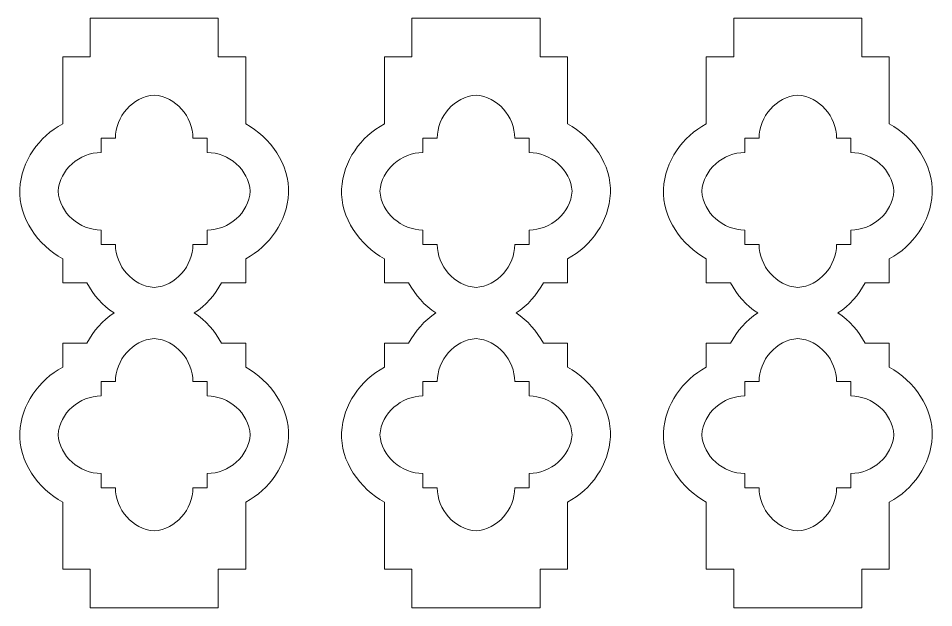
# Model space of a CAD drawing. Header units: millimetres. Extents: x -271 to 347, y -302 to 286.
# Drawn here: x -268.4 to -196.9, y -15 to 31 of the extents above; entities that cross this region are included whole.
import ezdxf

# ---------------------------------------------------------------- set-up
doc = ezdxf.new("R2010")
doc.units = ezdxf.units.MM
doc.header["$MEASUREMENT"] = 0
doc.layers.add('layer 1', color=7, linetype='Continuous')

msp = doc.modelspace()

# ---------------------------------------------------------------- linework, layer by layer
at = {"layer": 'layer 1', "color": 7, "lineweight": 9}
for points, knots in [([(-250.6276, -12.046), (-250.6276, -12.046), (-252.7753, -12.046), (-252.7753, -12.046), (-252.7753, -12.046), (-252.7753, -12.046), (-252.7753, -15.046), (-252.7753, -15.046), (-252.7753, -15.046), (-252.7753, -15.046), (-262.7753, -15.046), (-262.7753, -15.046), (-262.7753, -15.046), (-262.7753, -15.046), (-262.7753, -12.046), (-262.7753, -12.046), (-262.7753, -12.046), (-262.7753, -12.046), (-264.923, -12.046), (-264.923, -12.046), (-264.923, -12.046), (-264.923, -12.046), (-264.923, -6.8096), (-264.923, -6.8096), (-264.923, -6.8096), (-266.8373, -5.7846), (-268.3887, -3.5938), (-268.2711, -1.3861), (-268.2711, -1.3861), (-268.1531, 0.8283), (-266.7905, 2.7176), (-264.923, 3.7172), (-264.923, 3.7172), (-264.923, 3.7172), (-264.923, 5.6019), (-264.923, 5.6019), (-264.923, 5.6019), (-264.923, 5.6019), (-263.038, 5.6019), (-263.038, 5.6019), (-263.038, 5.6019), (-262.5318, 6.5474), (-261.7976, 7.3635), (-260.9087, 7.9542), (-260.9087, 7.9542), (-261.7974, 8.5446), (-262.5315, 9.3605), (-263.0377, 10.3056), (-263.0377, 10.3056), (-263.0377, 10.3056), (-264.923, 10.3056), (-264.923, 10.3056), (-264.923, 10.3056), (-264.923, 10.3056), (-264.923, 12.1907), (-264.923, 12.1907), (-264.923, 12.1907), (-266.8373, 13.2157), (-268.3887, 15.4065), (-268.2711, 17.6142), (-268.2711, 17.6142), (-268.1531, 19.8286), (-266.7905, 21.7179), (-264.923, 22.7175), (-264.923, 22.7175), (-264.923, 22.7175), (-264.923, 27.954), (-264.923, 27.954), (-264.923, 27.954), (-264.923, 27.954), (-262.7753, 27.954), (-262.7753, 27.954), (-262.7753, 27.954), (-262.7753, 27.954), (-262.7753, 30.954), (-262.7753, 30.954), (-262.7753, 30.954), (-262.7753, 30.954), (-252.7753, 30.954), (-252.7753, 30.954), (-252.7753, 30.954), (-252.7753, 30.954), (-252.7753, 27.954), (-252.7753, 27.954), (-252.7753, 27.954), (-252.7753, 27.954), (-250.6276, 27.954), (-250.6276, 27.954), (-250.6276, 27.954), (-250.6276, 27.954), (-250.6276, 22.7175), (-250.6276, 22.7175), (-250.6276, 22.7175), (-248.7133, 21.6929), (-247.1619, 19.5029), (-247.2795, 17.295), (-247.2795, 17.295), (-247.3975, 15.0807), (-248.76, 13.1907), (-250.6276, 12.1907), (-250.6276, 12.1907), (-250.6276, 12.1907), (-250.6276, 10.3056), (-250.6276, 10.3056), (-250.6276, 10.3056), (-250.6276, 10.3056), (-252.5129, 10.3056), (-252.5129, 10.3056), (-252.5129, 10.3056), (-253.0191, 9.3605), (-253.7532, 8.5446), (-254.6419, 7.9542), (-254.6419, 7.9542), (-253.753, 7.3635), (-253.0188, 6.5474), (-252.5126, 5.6019), (-252.5126, 5.6019), (-252.5126, 5.6019), (-250.6276, 5.6019), (-250.6276, 5.6019), (-250.6276, 5.6019), (-250.6276, 5.6019), (-250.6276, 3.7172), (-250.6276, 3.7172), (-250.6276, 3.7172), (-248.7133, 2.6926), (-247.1619, 0.5026), (-247.2795, -1.7053), (-247.2795, -1.7053), (-247.3975, -3.9196), (-248.76, -5.8096), (-250.6276, -6.8096), (-250.6276, -6.8096), (-250.6276, -6.8096), (-250.6276, -12.046), (-250.6276, -12.046)], [0, 0, 0, 0, 0.0285714, 0.0285714, 0.0285714, 0.0285714, 0.0571429, 0.0571429, 0.0571429, 0.0571429, 0.0857143, 0.0857143, 0.0857143, 0.0857143, 0.1142857, 0.1142857, 0.1142857, 0.1142857, 0.1428571, 0.1428571, 0.1428571, 0.1428571, 0.1714286, 0.1714286, 0.1714286, 0.1714286, 0.2, 0.2, 0.2, 0.2, 0.2285714, 0.2285714, 0.2285714, 0.2285714, 0.2571429, 0.2571429, 0.2571429, 0.2571429, 0.2857143, 0.2857143, 0.2857143, 0.2857143, 0.3142857, 0.3142857, 0.3142857, 0.3142857, 0.3428571, 0.3428571, 0.3428571, 0.3428571, 0.3714286, 0.3714286, 0.3714286, 0.3714286, 0.4, 0.4, 0.4, 0.4, 0.4285714, 0.4285714, 0.4285714, 0.4285714, 0.4571429, 0.4571429, 0.4571429, 0.4571429, 0.4857143, 0.4857143, 0.4857143, 0.4857143, 0.5142857, 0.5142857, 0.5142857, 0.5142857, 0.5428571, 0.5428571, 0.5428571, 0.5428571, 0.5714286, 0.5714286, 0.5714286, 0.5714286, 0.6, 0.6, 0.6, 0.6, 0.6285714, 0.6285714, 0.6285714, 0.6285714, 0.6571429, 0.6571429, 0.6571429, 0.6571429, 0.6857143, 0.6857143, 0.6857143, 0.6857143, 0.7142857, 0.7142857, 0.7142857, 0.7142857, 0.7428571, 0.7428571, 0.7428571, 0.7428571, 0.7714286, 0.7714286, 0.7714286, 0.7714286, 0.8, 0.8, 0.8, 0.8, 0.8285714, 0.8285714, 0.8285714, 0.8285714, 0.8571429, 0.8571429, 0.8571429, 0.8571429, 0.8857143, 0.8857143, 0.8857143, 0.8857143, 0.9142857, 0.9142857, 0.9142857, 0.9142857, 0.9428571, 0.9428571, 0.9428571, 0.9428571, 1, 1, 1, 1]), ([(-225.487, -12.046), (-225.487, -12.046), (-227.6347, -12.046), (-227.6347, -12.046), (-227.6347, -12.046), (-227.6347, -12.046), (-227.6347, -15.046), (-227.6347, -15.046), (-227.6347, -15.046), (-227.6347, -15.046), (-237.6347, -15.046), (-237.6347, -15.046), (-237.6347, -15.046), (-237.6347, -15.046), (-237.6347, -12.046), (-237.6347, -12.046), (-237.6347, -12.046), (-237.6347, -12.046), (-239.7824, -12.046), (-239.7824, -12.046), (-239.7824, -12.046), (-239.7824, -12.046), (-239.7824, -6.8096), (-239.7824, -6.8096), (-239.7824, -6.8096), (-241.6967, -5.7846), (-243.2481, -3.5938), (-243.1305, -1.3861), (-243.1305, -1.3861), (-243.0125, 0.8283), (-241.6499, 2.7176), (-239.7824, 3.7172), (-239.7824, 3.7172), (-239.7824, 3.7172), (-239.7824, 5.6019), (-239.7824, 5.6019), (-239.7824, 5.6019), (-239.7824, 5.6019), (-237.8974, 5.6019), (-237.8974, 5.6019), (-237.8974, 5.6019), (-237.3912, 6.5474), (-236.657, 7.3635), (-235.7681, 7.9542), (-235.7681, 7.9542), (-236.6568, 8.5446), (-237.3909, 9.3605), (-237.8971, 10.3056), (-237.8971, 10.3056), (-237.8971, 10.3056), (-239.7824, 10.3056), (-239.7824, 10.3056), (-239.7824, 10.3056), (-239.7824, 10.3056), (-239.7824, 12.1907), (-239.7824, 12.1907), (-239.7824, 12.1907), (-241.6967, 13.2157), (-243.2481, 15.4065), (-243.1305, 17.6142), (-243.1305, 17.6142), (-243.0125, 19.8286), (-241.6499, 21.7179), (-239.7824, 22.7175), (-239.7824, 22.7175), (-239.7824, 22.7175), (-239.7824, 27.954), (-239.7824, 27.954), (-239.7824, 27.954), (-239.7824, 27.954), (-237.6347, 27.954), (-237.6347, 27.954), (-237.6347, 27.954), (-237.6347, 27.954), (-237.6347, 30.954), (-237.6347, 30.954), (-237.6347, 30.954), (-237.6347, 30.954), (-227.6347, 30.954), (-227.6347, 30.954), (-227.6347, 30.954), (-227.6347, 30.954), (-227.6347, 27.954), (-227.6347, 27.954), (-227.6347, 27.954), (-227.6347, 27.954), (-225.487, 27.954), (-225.487, 27.954), (-225.487, 27.954), (-225.487, 27.954), (-225.487, 22.7175), (-225.487, 22.7175), (-225.487, 22.7175), (-223.5727, 21.6929), (-222.0213, 19.5029), (-222.1389, 17.295), (-222.1389, 17.295), (-222.2569, 15.0807), (-223.6194, 13.1907), (-225.487, 12.1907), (-225.487, 12.1907), (-225.487, 12.1907), (-225.487, 10.3056), (-225.487, 10.3056), (-225.487, 10.3056), (-225.487, 10.3056), (-227.3723, 10.3056), (-227.3723, 10.3056), (-227.3723, 10.3056), (-227.8785, 9.3605), (-228.6126, 8.5446), (-229.5013, 7.9542), (-229.5013, 7.9542), (-228.6124, 7.3635), (-227.8782, 6.5474), (-227.372, 5.6019), (-227.372, 5.6019), (-227.372, 5.6019), (-225.487, 5.6019), (-225.487, 5.6019), (-225.487, 5.6019), (-225.487, 5.6019), (-225.487, 3.7172), (-225.487, 3.7172), (-225.487, 3.7172), (-223.5727, 2.6926), (-222.0213, 0.5026), (-222.1389, -1.7053), (-222.1389, -1.7053), (-222.2569, -3.9196), (-223.6194, -5.8096), (-225.487, -6.8096), (-225.487, -6.8096), (-225.487, -6.8096), (-225.487, -12.046), (-225.487, -12.046)], [0, 0, 0, 0, 0.0285714, 0.0285714, 0.0285714, 0.0285714, 0.0571429, 0.0571429, 0.0571429, 0.0571429, 0.0857143, 0.0857143, 0.0857143, 0.0857143, 0.1142857, 0.1142857, 0.1142857, 0.1142857, 0.1428571, 0.1428571, 0.1428571, 0.1428571, 0.1714286, 0.1714286, 0.1714286, 0.1714286, 0.2, 0.2, 0.2, 0.2, 0.2285714, 0.2285714, 0.2285714, 0.2285714, 0.2571429, 0.2571429, 0.2571429, 0.2571429, 0.2857143, 0.2857143, 0.2857143, 0.2857143, 0.3142857, 0.3142857, 0.3142857, 0.3142857, 0.3428571, 0.3428571, 0.3428571, 0.3428571, 0.3714286, 0.3714286, 0.3714286, 0.3714286, 0.4, 0.4, 0.4, 0.4, 0.4285714, 0.4285714, 0.4285714, 0.4285714, 0.4571429, 0.4571429, 0.4571429, 0.4571429, 0.4857143, 0.4857143, 0.4857143, 0.4857143, 0.5142857, 0.5142857, 0.5142857, 0.5142857, 0.5428571, 0.5428571, 0.5428571, 0.5428571, 0.5714286, 0.5714286, 0.5714286, 0.5714286, 0.6, 0.6, 0.6, 0.6, 0.6285714, 0.6285714, 0.6285714, 0.6285714, 0.6571429, 0.6571429, 0.6571429, 0.6571429, 0.6857143, 0.6857143, 0.6857143, 0.6857143, 0.7142857, 0.7142857, 0.7142857, 0.7142857, 0.7428571, 0.7428571, 0.7428571, 0.7428571, 0.7714286, 0.7714286, 0.7714286, 0.7714286, 0.8, 0.8, 0.8, 0.8, 0.8285714, 0.8285714, 0.8285714, 0.8285714, 0.8571429, 0.8571429, 0.8571429, 0.8571429, 0.8857143, 0.8857143, 0.8857143, 0.8857143, 0.9142857, 0.9142857, 0.9142857, 0.9142857, 0.9428571, 0.9428571, 0.9428571, 0.9428571, 1, 1, 1, 1]), ([(-200.3465, -12.046), (-200.3465, -12.046), (-202.4942, -12.046), (-202.4942, -12.046), (-202.4942, -12.046), (-202.4942, -12.046), (-202.4942, -15.046), (-202.4942, -15.046), (-202.4942, -15.046), (-202.4942, -15.046), (-212.4942, -15.046), (-212.4942, -15.046), (-212.4942, -15.046), (-212.4942, -15.046), (-212.4942, -12.046), (-212.4942, -12.046), (-212.4942, -12.046), (-212.4942, -12.046), (-214.6419, -12.046), (-214.6419, -12.046), (-214.6419, -12.046), (-214.6419, -12.046), (-214.6419, -6.8096), (-214.6419, -6.8096), (-214.6419, -6.8096), (-216.5562, -5.7846), (-218.1076, -3.5938), (-217.99, -1.3861), (-217.99, -1.3861), (-217.872, 0.8283), (-216.5094, 2.7176), (-214.6419, 3.7172), (-214.6419, 3.7172), (-214.6419, 3.7172), (-214.6419, 5.6019), (-214.6419, 5.6019), (-214.6419, 5.6019), (-214.6419, 5.6019), (-212.7569, 5.6019), (-212.7569, 5.6019), (-212.7569, 5.6019), (-212.2507, 6.5474), (-211.5165, 7.3635), (-210.6276, 7.9542), (-210.6276, 7.9542), (-211.5163, 8.5446), (-212.2504, 9.3605), (-212.7566, 10.3056), (-212.7566, 10.3056), (-212.7566, 10.3056), (-214.6419, 10.3056), (-214.6419, 10.3056), (-214.6419, 10.3056), (-214.6419, 10.3056), (-214.6419, 12.1907), (-214.6419, 12.1907), (-214.6419, 12.1907), (-216.5562, 13.2157), (-218.1076, 15.4065), (-217.99, 17.6142), (-217.99, 17.6142), (-217.872, 19.8286), (-216.5094, 21.7179), (-214.6419, 22.7175), (-214.6419, 22.7175), (-214.6419, 22.7175), (-214.6419, 27.954), (-214.6419, 27.954), (-214.6419, 27.954), (-214.6419, 27.954), (-212.4942, 27.954), (-212.4942, 27.954), (-212.4942, 27.954), (-212.4942, 27.954), (-212.4942, 30.954), (-212.4942, 30.954), (-212.4942, 30.954), (-212.4942, 30.954), (-202.4942, 30.954), (-202.4942, 30.954), (-202.4942, 30.954), (-202.4942, 30.954), (-202.4942, 27.954), (-202.4942, 27.954), (-202.4942, 27.954), (-202.4942, 27.954), (-200.3465, 27.954), (-200.3465, 27.954), (-200.3465, 27.954), (-200.3465, 27.954), (-200.3465, 22.7175), (-200.3465, 22.7175), (-200.3465, 22.7175), (-198.4322, 21.6929), (-196.8808, 19.5029), (-196.9984, 17.295), (-196.9984, 17.295), (-197.1164, 15.0807), (-198.4789, 13.1907), (-200.3465, 12.1907), (-200.3465, 12.1907), (-200.3465, 12.1907), (-200.3465, 10.3056), (-200.3465, 10.3056), (-200.3465, 10.3056), (-200.3465, 10.3056), (-202.2318, 10.3056), (-202.2318, 10.3056), (-202.2318, 10.3056), (-202.738, 9.3605), (-203.4721, 8.5446), (-204.3608, 7.9542), (-204.3608, 7.9542), (-203.4719, 7.3635), (-202.7377, 6.5474), (-202.2315, 5.6019), (-202.2315, 5.6019), (-202.2315, 5.6019), (-200.3465, 5.6019), (-200.3465, 5.6019), (-200.3465, 5.6019), (-200.3465, 5.6019), (-200.3465, 3.7172), (-200.3465, 3.7172), (-200.3465, 3.7172), (-198.4322, 2.6926), (-196.8808, 0.5026), (-196.9984, -1.7053), (-196.9984, -1.7053), (-197.1164, -3.9196), (-198.4789, -5.8096), (-200.3465, -6.8096), (-200.3465, -6.8096), (-200.3465, -6.8096), (-200.3465, -12.046), (-200.3465, -12.046)], [0, 0, 0, 0, 0.0285714, 0.0285714, 0.0285714, 0.0285714, 0.0571429, 0.0571429, 0.0571429, 0.0571429, 0.0857143, 0.0857143, 0.0857143, 0.0857143, 0.1142857, 0.1142857, 0.1142857, 0.1142857, 0.1428571, 0.1428571, 0.1428571, 0.1428571, 0.1714286, 0.1714286, 0.1714286, 0.1714286, 0.2, 0.2, 0.2, 0.2, 0.2285714, 0.2285714, 0.2285714, 0.2285714, 0.2571429, 0.2571429, 0.2571429, 0.2571429, 0.2857143, 0.2857143, 0.2857143, 0.2857143, 0.3142857, 0.3142857, 0.3142857, 0.3142857, 0.3428571, 0.3428571, 0.3428571, 0.3428571, 0.3714286, 0.3714286, 0.3714286, 0.3714286, 0.4, 0.4, 0.4, 0.4, 0.4285714, 0.4285714, 0.4285714, 0.4285714, 0.4571429, 0.4571429, 0.4571429, 0.4571429, 0.4857143, 0.4857143, 0.4857143, 0.4857143, 0.5142857, 0.5142857, 0.5142857, 0.5142857, 0.5428571, 0.5428571, 0.5428571, 0.5428571, 0.5714286, 0.5714286, 0.5714286, 0.5714286, 0.6, 0.6, 0.6, 0.6, 0.6285714, 0.6285714, 0.6285714, 0.6285714, 0.6571429, 0.6571429, 0.6571429, 0.6571429, 0.6857143, 0.6857143, 0.6857143, 0.6857143, 0.7142857, 0.7142857, 0.7142857, 0.7142857, 0.7428571, 0.7428571, 0.7428571, 0.7428571, 0.7714286, 0.7714286, 0.7714286, 0.7714286, 0.8, 0.8, 0.8, 0.8, 0.8285714, 0.8285714, 0.8285714, 0.8285714, 0.8571429, 0.8571429, 0.8571429, 0.8571429, 0.8857143, 0.8857143, 0.8857143, 0.8857143, 0.9142857, 0.9142857, 0.9142857, 0.9142857, 0.9428571, 0.9428571, 0.9428571, 0.9428571, 1, 1, 1, 1]), ([(-257.7753, 9.9539), (-256.0864, 10.0445), (-254.7502, 11.6467), (-254.7502, 13.3056), (-254.7502, 13.3056), (-254.7502, 13.3056), (-253.6276, 13.3056), (-253.6276, 13.3056), (-253.6276, 13.3056), (-253.6276, 13.3056), (-253.6276, 14.4281), (-253.6276, 14.4281), (-253.6276, 14.4281), (-251.968, 14.4281), (-250.3653, 15.765), (-250.2753, 17.4546), (-250.2753, 17.4546), (-250.3653, 19.1441), (-251.968, 20.4797), (-253.6276, 20.4797), (-253.6276, 20.4797), (-253.6276, 20.4797), (-253.6276, 21.6022), (-253.6276, 21.6022), (-253.6276, 21.6022), (-253.6276, 21.6022), (-254.7502, 21.6022), (-254.7502, 21.6022), (-254.7502, 21.6022), (-254.7502, 23.2618), (-256.0864, 24.8646), (-257.7753, 24.9545), (-257.7753, 24.9545), (-259.4642, 24.8646), (-260.8004, 23.2618), (-260.8004, 21.6022), (-260.8004, 21.6022), (-260.8004, 21.6022), (-261.923, 21.6022), (-261.923, 21.6022), (-261.923, 21.6022), (-261.923, 21.6022), (-261.923, 20.4797), (-261.923, 20.4797), (-261.923, 20.4797), (-263.5826, 20.4797), (-265.1853, 19.1441), (-265.2753, 17.4546), (-265.2753, 17.4546), (-265.1853, 15.765), (-263.5826, 14.4281), (-261.923, 14.4281), (-261.923, 14.4281), (-261.923, 14.4281), (-261.923, 13.3056), (-261.923, 13.3056), (-261.923, 13.3056), (-261.923, 13.3056), (-260.8004, 13.3056), (-260.8004, 13.3056), (-260.8004, 13.3056), (-260.8004, 11.6467), (-259.4642, 10.0445), (-257.7753, 9.9539)], [0, 0, 0, 0, 0.0588235, 0.0588235, 0.0588235, 0.0588235, 0.1176471, 0.1176471, 0.1176471, 0.1176471, 0.1764706, 0.1764706, 0.1764706, 0.1764706, 0.2352941, 0.2352941, 0.2352941, 0.2352941, 0.2941176, 0.2941176, 0.2941176, 0.2941176, 0.3529412, 0.3529412, 0.3529412, 0.3529412, 0.4117647, 0.4117647, 0.4117647, 0.4117647, 0.4705882, 0.4705882, 0.4705882, 0.4705882, 0.5294118, 0.5294118, 0.5294118, 0.5294118, 0.5882353, 0.5882353, 0.5882353, 0.5882353, 0.6470588, 0.6470588, 0.6470588, 0.6470588, 0.7058824, 0.7058824, 0.7058824, 0.7058824, 0.7647059, 0.7647059, 0.7647059, 0.7647059, 0.8235294, 0.8235294, 0.8235294, 0.8235294, 0.8823529, 0.8823529, 0.8823529, 0.8823529, 1, 1, 1, 1]), ([(-232.6347, 9.9539), (-230.9458, 10.0445), (-229.6096, 11.6467), (-229.6096, 13.3056), (-229.6096, 13.3056), (-229.6096, 13.3056), (-228.487, 13.3056), (-228.487, 13.3056), (-228.487, 13.3056), (-228.487, 13.3056), (-228.487, 14.4281), (-228.487, 14.4281), (-228.487, 14.4281), (-226.8274, 14.4281), (-225.2247, 15.765), (-225.1347, 17.4546), (-225.1347, 17.4546), (-225.2247, 19.1441), (-226.8274, 20.4797), (-228.487, 20.4797), (-228.487, 20.4797), (-228.487, 20.4797), (-228.487, 21.6022), (-228.487, 21.6022), (-228.487, 21.6022), (-228.487, 21.6022), (-229.6096, 21.6022), (-229.6096, 21.6022), (-229.6096, 21.6022), (-229.6096, 23.2618), (-230.9458, 24.8646), (-232.6347, 24.9545), (-232.6347, 24.9545), (-234.3236, 24.8646), (-235.6598, 23.2618), (-235.6598, 21.6022), (-235.6598, 21.6022), (-235.6598, 21.6022), (-236.7824, 21.6022), (-236.7824, 21.6022), (-236.7824, 21.6022), (-236.7824, 21.6022), (-236.7824, 20.4797), (-236.7824, 20.4797), (-236.7824, 20.4797), (-238.442, 20.4797), (-240.0447, 19.1441), (-240.1347, 17.4546), (-240.1347, 17.4546), (-240.0447, 15.765), (-238.442, 14.4281), (-236.7824, 14.4281), (-236.7824, 14.4281), (-236.7824, 14.4281), (-236.7824, 13.3056), (-236.7824, 13.3056), (-236.7824, 13.3056), (-236.7824, 13.3056), (-235.6598, 13.3056), (-235.6598, 13.3056), (-235.6598, 13.3056), (-235.6598, 11.6467), (-234.3236, 10.0445), (-232.6347, 9.9539)], [0, 0, 0, 0, 0.0588235, 0.0588235, 0.0588235, 0.0588235, 0.1176471, 0.1176471, 0.1176471, 0.1176471, 0.1764706, 0.1764706, 0.1764706, 0.1764706, 0.2352941, 0.2352941, 0.2352941, 0.2352941, 0.2941176, 0.2941176, 0.2941176, 0.2941176, 0.3529412, 0.3529412, 0.3529412, 0.3529412, 0.4117647, 0.4117647, 0.4117647, 0.4117647, 0.4705882, 0.4705882, 0.4705882, 0.4705882, 0.5294118, 0.5294118, 0.5294118, 0.5294118, 0.5882353, 0.5882353, 0.5882353, 0.5882353, 0.6470588, 0.6470588, 0.6470588, 0.6470588, 0.7058824, 0.7058824, 0.7058824, 0.7058824, 0.7647059, 0.7647059, 0.7647059, 0.7647059, 0.8235294, 0.8235294, 0.8235294, 0.8235294, 0.8823529, 0.8823529, 0.8823529, 0.8823529, 1, 1, 1, 1]), ([(-207.4942, 9.9539), (-205.8053, 10.0445), (-204.4691, 11.6467), (-204.4691, 13.3056), (-204.4691, 13.3056), (-204.4691, 13.3056), (-203.3465, 13.3056), (-203.3465, 13.3056), (-203.3465, 13.3056), (-203.3465, 13.3056), (-203.3465, 14.4281), (-203.3465, 14.4281), (-203.3465, 14.4281), (-201.6869, 14.4281), (-200.0842, 15.765), (-199.9942, 17.4546), (-199.9942, 17.4546), (-200.0842, 19.1441), (-201.6869, 20.4797), (-203.3465, 20.4797), (-203.3465, 20.4797), (-203.3465, 20.4797), (-203.3465, 21.6022), (-203.3465, 21.6022), (-203.3465, 21.6022), (-203.3465, 21.6022), (-204.4691, 21.6022), (-204.4691, 21.6022), (-204.4691, 21.6022), (-204.4691, 23.2618), (-205.8053, 24.8646), (-207.4942, 24.9545), (-207.4942, 24.9545), (-209.1831, 24.8646), (-210.5193, 23.2618), (-210.5193, 21.6022), (-210.5193, 21.6022), (-210.5193, 21.6022), (-211.6419, 21.6022), (-211.6419, 21.6022), (-211.6419, 21.6022), (-211.6419, 21.6022), (-211.6419, 20.4797), (-211.6419, 20.4797), (-211.6419, 20.4797), (-213.3015, 20.4797), (-214.9042, 19.1441), (-214.9942, 17.4546), (-214.9942, 17.4546), (-214.9042, 15.765), (-213.3015, 14.4281), (-211.6419, 14.4281), (-211.6419, 14.4281), (-211.6419, 14.4281), (-211.6419, 13.3056), (-211.6419, 13.3056), (-211.6419, 13.3056), (-211.6419, 13.3056), (-210.5193, 13.3056), (-210.5193, 13.3056), (-210.5193, 13.3056), (-210.5193, 11.6467), (-209.1831, 10.0445), (-207.4942, 9.9539)], [0, 0, 0, 0, 0.0588235, 0.0588235, 0.0588235, 0.0588235, 0.1176471, 0.1176471, 0.1176471, 0.1176471, 0.1764706, 0.1764706, 0.1764706, 0.1764706, 0.2352941, 0.2352941, 0.2352941, 0.2352941, 0.2941176, 0.2941176, 0.2941176, 0.2941176, 0.3529412, 0.3529412, 0.3529412, 0.3529412, 0.4117647, 0.4117647, 0.4117647, 0.4117647, 0.4705882, 0.4705882, 0.4705882, 0.4705882, 0.5294118, 0.5294118, 0.5294118, 0.5294118, 0.5882353, 0.5882353, 0.5882353, 0.5882353, 0.6470588, 0.6470588, 0.6470588, 0.6470588, 0.7058824, 0.7058824, 0.7058824, 0.7058824, 0.7647059, 0.7647059, 0.7647059, 0.7647059, 0.8235294, 0.8235294, 0.8235294, 0.8235294, 0.8823529, 0.8823529, 0.8823529, 0.8823529, 1, 1, 1, 1]), ([(-257.7753, -9.0464), (-256.0864, -8.9558), (-254.7502, -7.3536), (-254.7502, -5.6947), (-254.7502, -5.6947), (-254.7502, -5.6947), (-253.6276, -5.6947), (-253.6276, -5.6947), (-253.6276, -5.6947), (-253.6276, -5.6947), (-253.6276, -4.5722), (-253.6276, -4.5722), (-253.6276, -4.5722), (-251.968, -4.5722), (-250.3653, -3.2353), (-250.2753, -1.5457), (-250.2753, -1.5457), (-250.3653, 0.1438), (-251.968, 1.4794), (-253.6276, 1.4794), (-253.6276, 1.4794), (-253.6276, 1.4794), (-253.6276, 2.6019), (-253.6276, 2.6019), (-253.6276, 2.6019), (-253.6276, 2.6019), (-254.7502, 2.6019), (-254.7502, 2.6019), (-254.7502, 2.6019), (-254.7502, 4.2615), (-256.0864, 5.8643), (-257.7753, 5.9542), (-257.7753, 5.9542), (-259.4642, 5.8643), (-260.8004, 4.2615), (-260.8004, 2.6019), (-260.8004, 2.6019), (-260.8004, 2.6019), (-261.923, 2.6019), (-261.923, 2.6019), (-261.923, 2.6019), (-261.923, 2.6019), (-261.923, 1.4794), (-261.923, 1.4794), (-261.923, 1.4794), (-263.5826, 1.4794), (-265.1853, 0.1438), (-265.2753, -1.5457), (-265.2753, -1.5457), (-265.1853, -3.2353), (-263.5826, -4.5722), (-261.923, -4.5722), (-261.923, -4.5722), (-261.923, -4.5722), (-261.923, -5.6947), (-261.923, -5.6947), (-261.923, -5.6947), (-261.923, -5.6947), (-260.8004, -5.6947), (-260.8004, -5.6947), (-260.8004, -5.6947), (-260.8004, -7.3536), (-259.4642, -8.9558), (-257.7753, -9.0464)], [0, 0, 0, 0, 0.0588235, 0.0588235, 0.0588235, 0.0588235, 0.1176471, 0.1176471, 0.1176471, 0.1176471, 0.1764706, 0.1764706, 0.1764706, 0.1764706, 0.2352941, 0.2352941, 0.2352941, 0.2352941, 0.2941176, 0.2941176, 0.2941176, 0.2941176, 0.3529412, 0.3529412, 0.3529412, 0.3529412, 0.4117647, 0.4117647, 0.4117647, 0.4117647, 0.4705882, 0.4705882, 0.4705882, 0.4705882, 0.5294118, 0.5294118, 0.5294118, 0.5294118, 0.5882353, 0.5882353, 0.5882353, 0.5882353, 0.6470588, 0.6470588, 0.6470588, 0.6470588, 0.7058824, 0.7058824, 0.7058824, 0.7058824, 0.7647059, 0.7647059, 0.7647059, 0.7647059, 0.8235294, 0.8235294, 0.8235294, 0.8235294, 0.8823529, 0.8823529, 0.8823529, 0.8823529, 1, 1, 1, 1]), ([(-232.6347, -9.0464), (-230.9458, -8.9558), (-229.6096, -7.3536), (-229.6096, -5.6947), (-229.6096, -5.6947), (-229.6096, -5.6947), (-228.487, -5.6947), (-228.487, -5.6947), (-228.487, -5.6947), (-228.487, -5.6947), (-228.487, -4.5722), (-228.487, -4.5722), (-228.487, -4.5722), (-226.8274, -4.5722), (-225.2247, -3.2353), (-225.1347, -1.5457), (-225.1347, -1.5457), (-225.2247, 0.1438), (-226.8274, 1.4794), (-228.487, 1.4794), (-228.487, 1.4794), (-228.487, 1.4794), (-228.487, 2.6019), (-228.487, 2.6019), (-228.487, 2.6019), (-228.487, 2.6019), (-229.6096, 2.6019), (-229.6096, 2.6019), (-229.6096, 2.6019), (-229.6096, 4.2615), (-230.9458, 5.8643), (-232.6347, 5.9542), (-232.6347, 5.9542), (-234.3236, 5.8643), (-235.6598, 4.2615), (-235.6598, 2.6019), (-235.6598, 2.6019), (-235.6598, 2.6019), (-236.7824, 2.6019), (-236.7824, 2.6019), (-236.7824, 2.6019), (-236.7824, 2.6019), (-236.7824, 1.4794), (-236.7824, 1.4794), (-236.7824, 1.4794), (-238.442, 1.4794), (-240.0447, 0.1438), (-240.1347, -1.5457), (-240.1347, -1.5457), (-240.0447, -3.2353), (-238.442, -4.5722), (-236.7824, -4.5722), (-236.7824, -4.5722), (-236.7824, -4.5722), (-236.7824, -5.6947), (-236.7824, -5.6947), (-236.7824, -5.6947), (-236.7824, -5.6947), (-235.6598, -5.6947), (-235.6598, -5.6947), (-235.6598, -5.6947), (-235.6598, -7.3536), (-234.3236, -8.9558), (-232.6347, -9.0464)], [0, 0, 0, 0, 0.0588235, 0.0588235, 0.0588235, 0.0588235, 0.1176471, 0.1176471, 0.1176471, 0.1176471, 0.1764706, 0.1764706, 0.1764706, 0.1764706, 0.2352941, 0.2352941, 0.2352941, 0.2352941, 0.2941176, 0.2941176, 0.2941176, 0.2941176, 0.3529412, 0.3529412, 0.3529412, 0.3529412, 0.4117647, 0.4117647, 0.4117647, 0.4117647, 0.4705882, 0.4705882, 0.4705882, 0.4705882, 0.5294118, 0.5294118, 0.5294118, 0.5294118, 0.5882353, 0.5882353, 0.5882353, 0.5882353, 0.6470588, 0.6470588, 0.6470588, 0.6470588, 0.7058824, 0.7058824, 0.7058824, 0.7058824, 0.7647059, 0.7647059, 0.7647059, 0.7647059, 0.8235294, 0.8235294, 0.8235294, 0.8235294, 0.8823529, 0.8823529, 0.8823529, 0.8823529, 1, 1, 1, 1]), ([(-207.4942, -9.0464), (-205.8053, -8.9558), (-204.4691, -7.3536), (-204.4691, -5.6947), (-204.4691, -5.6947), (-204.4691, -5.6947), (-203.3465, -5.6947), (-203.3465, -5.6947), (-203.3465, -5.6947), (-203.3465, -5.6947), (-203.3465, -4.5722), (-203.3465, -4.5722), (-203.3465, -4.5722), (-201.6869, -4.5722), (-200.0842, -3.2353), (-199.9942, -1.5457), (-199.9942, -1.5457), (-200.0842, 0.1438), (-201.6869, 1.4794), (-203.3465, 1.4794), (-203.3465, 1.4794), (-203.3465, 1.4794), (-203.3465, 2.6019), (-203.3465, 2.6019), (-203.3465, 2.6019), (-203.3465, 2.6019), (-204.4691, 2.6019), (-204.4691, 2.6019), (-204.4691, 2.6019), (-204.4691, 4.2615), (-205.8053, 5.8643), (-207.4942, 5.9542), (-207.4942, 5.9542), (-209.1831, 5.8643), (-210.5193, 4.2615), (-210.5193, 2.6019), (-210.5193, 2.6019), (-210.5193, 2.6019), (-211.6419, 2.6019), (-211.6419, 2.6019), (-211.6419, 2.6019), (-211.6419, 2.6019), (-211.6419, 1.4794), (-211.6419, 1.4794), (-211.6419, 1.4794), (-213.3015, 1.4794), (-214.9042, 0.1438), (-214.9942, -1.5457), (-214.9942, -1.5457), (-214.9042, -3.2353), (-213.3015, -4.5722), (-211.6419, -4.5722), (-211.6419, -4.5722), (-211.6419, -4.5722), (-211.6419, -5.6947), (-211.6419, -5.6947), (-211.6419, -5.6947), (-211.6419, -5.6947), (-210.5193, -5.6947), (-210.5193, -5.6947), (-210.5193, -5.6947), (-210.5193, -7.3536), (-209.1831, -8.9558), (-207.4942, -9.0464)], [0, 0, 0, 0, 0.0588235, 0.0588235, 0.0588235, 0.0588235, 0.1176471, 0.1176471, 0.1176471, 0.1176471, 0.1764706, 0.1764706, 0.1764706, 0.1764706, 0.2352941, 0.2352941, 0.2352941, 0.2352941, 0.2941176, 0.2941176, 0.2941176, 0.2941176, 0.3529412, 0.3529412, 0.3529412, 0.3529412, 0.4117647, 0.4117647, 0.4117647, 0.4117647, 0.4705882, 0.4705882, 0.4705882, 0.4705882, 0.5294118, 0.5294118, 0.5294118, 0.5294118, 0.5882353, 0.5882353, 0.5882353, 0.5882353, 0.6470588, 0.6470588, 0.6470588, 0.6470588, 0.7058824, 0.7058824, 0.7058824, 0.7058824, 0.7647059, 0.7647059, 0.7647059, 0.7647059, 0.8235294, 0.8235294, 0.8235294, 0.8235294, 0.8823529, 0.8823529, 0.8823529, 0.8823529, 1, 1, 1, 1])]:
    msp.add_open_spline(points, degree=3, knots=knots, dxfattribs=at)

doc.saveas('drawing.dxf')
